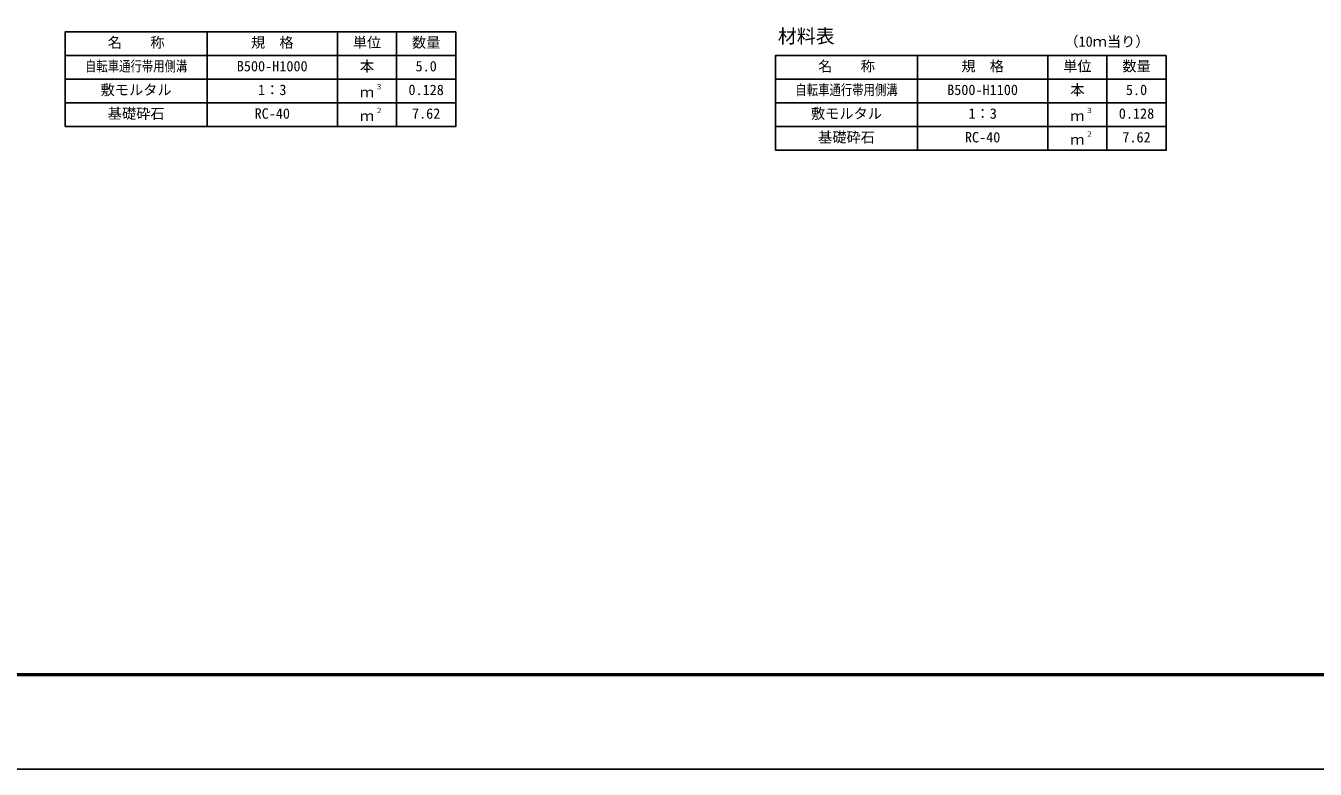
# Model space of a CAD drawing. Units: millimetres, scale not verified. Extents: x -12600 to 12600, y -5940 to 5940.
# Drawn here: x 1709 to 7154, y -5940 to -2801 of the extents above; entities that cross this region are included whole.
import ezdxf
from ezdxf.enums import TextEntityAlignment as Align

# ---------------------------------------------------------------- set-up
doc = ezdxf.new("R2010")
doc.units = ezdxf.units.MM
doc.header["$LTSCALE"] = 40
for name, color, linetype, lineweight in [('0-1_Defpoints', 5, 'Continuous', 25), ('0-3_HYO', 3, 'Continuous', 25), ('0-4_HYO2', 4, 'Continuous', 25), ('0-7_TXT', 7, 'Continuous', 25), ('0-8_WAKU', 3, 'Continuous', 25)]:
    doc.layers.add(name, color=color, linetype=linetype, lineweight=lineweight)
doc.styles.add('ＭＳ ゴシック', font='')
doc.styles.get('ＭＳ ゴシック').set_extended_font_data('MS Gothic')

msp = doc.modelspace()

# ---------------------------------------------------------------- linework, layer by layer
at = {"layer": '0-1_Defpoints'}
msp.add_lwpolyline([(-4200, -5940), (12600, -5940), (12600, 5940), (-4200, 5940)], close=True, dxfattribs=at)
at = {"layer": '0-3_HYO'}
for p, q in [((2475, -2826.64), (2475, -3226.64)), ((3025, -2826.64), (3025, -3226.64)), ((3275, -2826.64), (3275, -3226.64)), ((1875, -2926.64), (3525, -2926.64)), ((5475, -2926.64), (5475, -3326.64)), ((6025, -2926.64), (6025, -3326.64)), ((6275, -2926.64), (6275, -3326.64)), ((4875, -3026.64), (6525, -3026.64))]:
    msp.add_line(p, q, dxfattribs=at)
for points in [[(1875, -3226.64), (3525, -3226.64), (3525, -2826.64), (1875, -2826.64)], [(4875, -3326.64), (6525, -3326.64), (6525, -2926.64), (4875, -2926.64)]]:
    msp.add_lwpolyline(points, close=True, dxfattribs=at)
at = {"layer": '0-4_HYO2'}
for p, q in [((1875, -3026.64), (3525, -3026.64)), ((1875, -3126.64), (3525, -3126.64)), ((4875, -3126.64), (6525, -3126.64)), ((4875, -3226.64), (6525, -3226.64))]:
    msp.add_line(p, q, dxfattribs=at)
at = {"layer": '0-8_WAKU', "lineweight": 50}
msp.add_lwpolyline([(-3800, -5540), (12200, -5540), (12200, 5540), (-3800, 5540)], close=True, dxfattribs=at)

# ---------------------------------------------------------------- texts
at = {"layer": '0-7_TXT', "style": 'ＭＳ ゴシック'}
for s, height, p in [('材料表', 58.65, (4885, -2891.64)), ('名\u3000\u3000称', 43.99, (2055, -2906.64)), ('規\u3000格', 43.99, (2660, -2906.64)), ('単位', 43.99, (3090, -2906.64)), ('数量', 43.99, (3340, -2906.64)), ('（10ｍ当り）', 43.99, (6095, -2902.64)), ('B500-H1000', 43.99, (2600, -3006.64)), ('本', 43.99, (3120, -3006.64)), ('5.0', 43.99, (3355, -3006.64)), ('名\u3000\u3000称', 43.99, (5055, -3006.64)), ('規\u3000格', 43.99, (5660, -3006.64)), ('単位', 43.99, (6090, -3006.64)), ('数量', 43.99, (6340, -3006.64)), ('敷モルタル', 43.99, (2025, -3106.64)), ('３', 21.99, (3185.54, -3076.27)), ('B500-H1100', 43.99, (5600, -3106.64)), ('本', 43.99, (6120, -3106.64)), ('1：3', 43.99, (2690, -3106.64)), ('ｍ', 43.99, (3120, -3116.64)), ('0.128', 43.99, (3325, -3106.64)), ('5.0', 43.99, (6355, -3106.64)), ('基礎砕石', 43.99, (2055, -3206.64)), ('RC-40', 43.99, (2675, -3206.64)), ('２', 21.99, (3185.54, -3176.27)), ('7.62', 43.99, (3340, -3206.64)), ('敷モルタル', 43.99, (5025, -3206.64)), ('1：3', 43.99, (5690, -3206.64)), ('３', 21.99, (6185.54, -3176.27)), ('0.128', 43.99, (6325, -3206.64)), ('ｍ', 43.99, (3120, -3216.64)), ('ｍ', 43.99, (6120, -3216.64)), ('基礎砕石', 43.99, (5055, -3306.64)), ('RC-40', 43.99, (5675, -3306.64)), ('２', 21.99, (6185.54, -3276.27)), ('7.62', 43.99, (6340, -3306.64)), ('ｍ', 43.99, (6120, -3316.64))]:
    msp.add_text(s, height=height, dxfattribs=at).set_placement(p, align=Align.BOTTOM_LEFT)
at = {"layer": '0-7_TXT', "style": 'ＭＳ ゴシック', "width": 0.8}
for p in [(1959, -3006.64), (4959, -3106.64)]:
    msp.add_text('自転車通行帯用側溝', height=43.99, dxfattribs=at).set_placement(p, align=Align.BOTTOM_LEFT)

doc.saveas('drawing.dxf')
